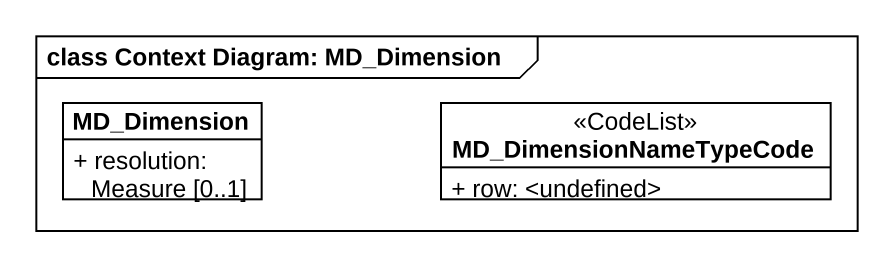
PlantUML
@startuml
mainframe class Context Diagram: MD_Dimension
hide circle
hide empty members
skinparam classAttributeIconSize 0
class MD_Dimension #FFFFFF {
  + resolution: Measure [0..1]
}
class MD_DimensionNameTypeCode <<CodeList>> #FFFFFF {
  + row: <undefined>
}
@enduml
